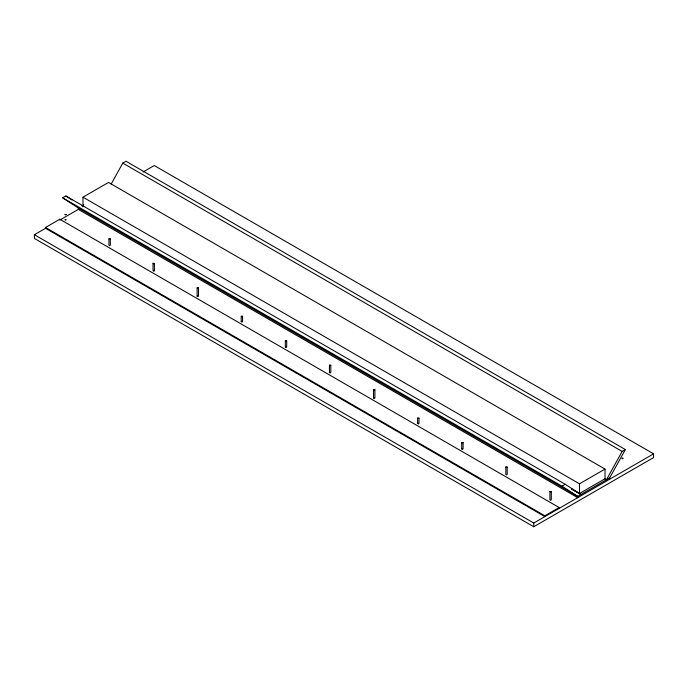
<?xml version="1.0" encoding="UTF-8"?>
<svg xmlns="http://www.w3.org/2000/svg" width="688" height="688" viewBox="0 0 688 688"><rect width="100%" height="100%" fill="white"/><g stroke="black" fill="none" stroke-linecap="round" stroke-linejoin="round"><path stroke-width="1.03" d="M111.138 184.135L122.782 163.116L125.999 161.259L625.349 449.556L609.654 477.893L609.654 479.209M625.349 449.556L622.141 451.414L606.446 479.751L604.589 478.676M110.304 238.942L109.521 239.39L108.936 238.848L110.304 238.942L110.304 245.281L109.521 245.728L108.936 245.195L108.936 238.848M154.404 263.409L153.622 263.857L153.037 263.323L154.404 263.409L154.404 270.745L153.622 271.192L153.037 270.651L153.037 263.323M198.505 287.885L197.723 288.332L197.129 287.79L198.505 287.885L198.505 296.201L197.723 296.648L197.129 296.115L197.129 287.79M242.597 316.308L241.815 316.755L241.23 316.222L242.597 316.308L242.597 321.666L241.815 322.113L241.23 321.571L241.23 316.222M286.698 340.775L285.916 341.231L285.331 340.689L286.698 340.775L286.698 347.122L285.916 347.569L285.331 347.036L285.331 340.689M330.799 365.251L330.016 365.698L329.432 365.165L330.799 365.251L330.799 372.586L330.016 373.034L329.432 372.492L329.432 365.165M374.9 389.726L374.117 390.173L373.532 389.632L374.9 389.726L374.9 398.042L374.117 398.49L373.532 397.956L373.532 389.632M418.992 418.149L418.218 418.596L417.625 418.063L418.992 418.149L418.992 423.498L418.218 423.954L417.625 423.412L417.625 418.063M463.093 442.616L462.31 443.072L461.725 442.53L463.093 442.616L463.093 448.963L462.31 449.41L461.725 448.877L461.725 442.53M507.194 467.092L506.411 467.539L505.826 467.006L507.194 467.092L507.194 474.419L506.411 474.875L505.826 474.333L505.826 467.006M551.294 491.567L550.512 492.015L549.927 491.473L551.294 491.567L551.294 499.884L550.512 500.331L549.927 499.798L549.927 491.473M609.654 477.893L577.696 496.349L78.346 208.043L62.651 197.834L65.859 195.977L565.218 484.275L580.904 494.491L571.608 489.125M82.981 206.856L82.981 197.172L108.515 182.432L605.019 469.078L605.019 478.762L579.485 493.502L572.046 489.211M81.992 205.936L83.824 204.886M45.528 227.487L544.887 515.785L544.887 516.611L45.528 228.313L45.528 227.487L59.796 219.248L559.155 507.546L559.155 508.372M143.095 171.983L154.241 165.541L653.6 453.839L653.6 457.546L533.759 526.741L34.4 238.444L34.4 234.737L45.546 228.296M60.415 219.713L79.92 208.455M197.129 296.115L197.568 295.866M241.23 321.571L241.669 321.322M285.331 347.036L285.761 346.786M329.432 372.492L329.862 372.242M373.532 397.956L373.962 397.707M417.625 423.412L418.063 423.163M461.725 448.877L462.155 448.628M62.651 197.834L562.001 486.132L565.218 484.275M622.262 458.027L621.9 458.629L622.416 458.819L623.199 458.371L622.872 458.07M82.981 197.172L579.485 483.827L605.019 469.078M544.887 515.785L559.155 507.546M34.4 234.737L533.759 523.035L653.6 453.839M153.467 270.401L154.404 270.745M122.782 163.116L622.141 451.414M562.001 486.132L577.696 496.349L577.696 497.665L78.346 209.367L78.346 208.043M65.859 195.977L71.965 199.95M65.876 219.524L66.203 219.825L65.42 220.272L64.835 219.73M579.485 483.827L579.485 493.502M533.759 523.035L533.759 526.741M59.796 219.248L59.796 220.074M66.203 214.467L65.42 214.914L64.835 214.381L66.203 214.467"/></g></svg>
